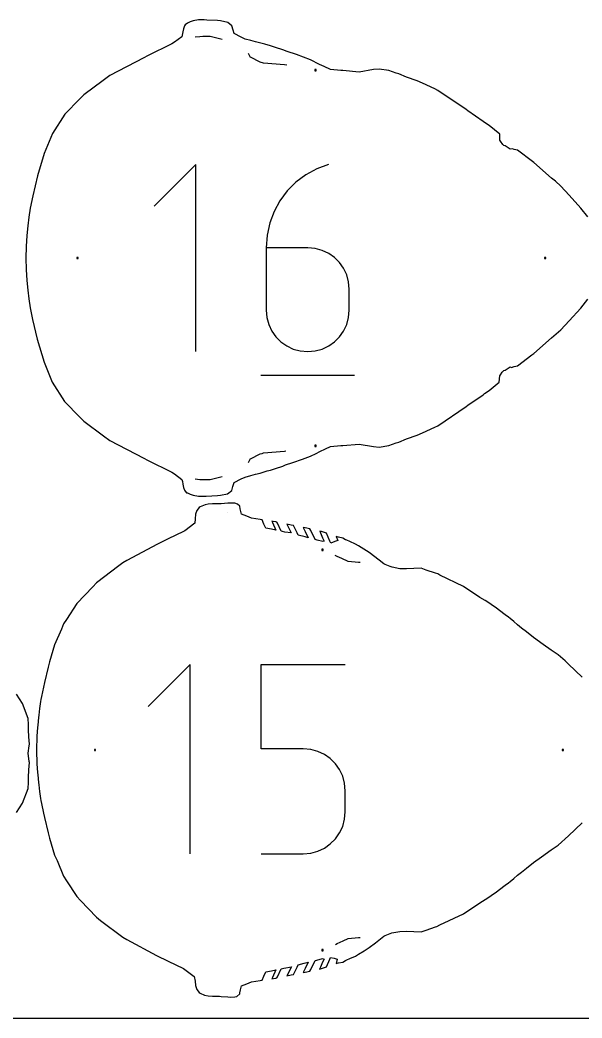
# Model space of a CAD drawing. Extents: x 0 to 90, y 0 to 90.
# Drawn here: x 26.63 to 52.22, y 0 to 45.48 of the extents above; entities that cross this region are included whole.
import ezdxf

# ---------------------------------------------------------------- set-up
doc = ezdxf.new("R2010")
doc.units = 0

msp = doc.modelspace()

# ---------------------------------------------------------------- linework, layer by layer
at = {"layer": 'annotation', "color": 1}
for p, q in [((34.82738, 44.717903), (34.611743, 44.698557)), ((34.954921, 44.729115), (34.82738, 44.717903)), ((35.291284, 44.722685), (34.954921, 44.729115)), ((35.836951, 44.592446), (35.291284, 44.722685)), ((37.113481, 43.792099), (37.030745, 43.950411)), ((37.114952, 43.788785), (37.113481, 43.792099)), ((37.131189, 43.779663), (37.114952, 43.788785)), ((37.574012, 43.55598), (37.131189, 43.779663)), ((37.721504, 43.515231), (37.574012, 43.55598)), ((38.67553, 43.429825), (37.721504, 43.515231)), ((38.77416, 43.42096), (38.67553, 43.429825)), ((34.639723, 38.89661), (32.743452, 36.999804)), ((34.639723, 30.366866), (34.639723, 38.89661)), ((40.140698, 38.69316), (39.642772, 38.419035)), ((40.683319, 38.89661), (40.140698, 38.69316)), ((40.683319, 38.89661), (40.683319, 38.89661)), ((39.642772, 38.419035), (39.194652, 38.081104)), ((39.194652, 38.081104), (38.801451, 37.686234)), ((38.801451, 37.686234), (38.468278, 37.241293)), ((38.468278, 37.241293), (38.200247, 36.753149)), ((38.200247, 36.753149), (38.002467, 36.228671)), ((38.002467, 36.228671), (37.880051, 35.674727)), ((37.880051, 35.674727), (37.83811, 35.098184)), ((37.83811, 35.098184), (37.83811, 32.263138)), ((39.732241, 35.098184), (37.83811, 35.098184)), ((40.072906, 35.067782), (39.732241, 35.098184)), ((40.393459, 34.980103), (40.072906, 35.067782)), ((40.688569, 34.840434), (40.393459, 34.980103)), ((40.952906, 34.654062), (40.688569, 34.840434)), ((41.181137, 34.426275), (40.952906, 34.654062)), ((41.36793, 34.162361), (41.181137, 34.426275)), ((41.507955, 33.867606), (41.36793, 34.162361)), ((41.59588, 33.547299), (41.507955, 33.867606)), ((41.626373, 33.206727), (41.59588, 33.547299)), ((41.626373, 32.263138), (41.626373, 33.206727)), ((41.626373, 33.206727), (41.626373, 33.206727)), ((37.83811, 32.263138), (37.83811, 32.263138)), ((37.83811, 32.263138), (37.868691, 31.9224)), ((37.868691, 31.9224), (37.956836, 31.60165)), ((41.507955, 31.60165), (41.59588, 31.9224)), ((41.59588, 31.9224), (41.626373, 32.263138)), ((37.956836, 31.60165), (38.097147, 31.306255)), ((41.36793, 31.306255), (41.507955, 31.60165)), ((38.097147, 31.306255), (38.284227, 31.041581)), ((38.284227, 31.041581), (38.512678, 30.812995)), ((40.952906, 30.812995), (41.181137, 31.041581)), ((41.181137, 31.041581), (41.36793, 31.306255)), ((38.512678, 30.812995), (38.777102, 30.625864)), ((38.777102, 30.625864), (39.072103, 30.485554)), ((39.072103, 30.485554), (39.392282, 30.397433)), ((40.072906, 30.397433), (40.393459, 30.485554)), ((40.393459, 30.485554), (40.688569, 30.625864)), ((40.688569, 30.625864), (40.952906, 30.812995)), ((39.392282, 30.397433), (39.732241, 30.366866)), ((39.732241, 30.366866), (40.072906, 30.397433)), ((39.732241, 30.366866), (39.732241, 30.366866)), ((37.600875, 29.300648), (41.865747, 29.300648)), ((37.030746, 25.313069), (37.11349, 25.471383)), ((37.11349, 25.471383), (37.115004, 25.474684)), ((37.115004, 25.474684), (37.131566, 25.484005)), ((37.131566, 25.484005), (37.574068, 25.707507)), ((37.574068, 25.707507), (37.665236, 25.731309)), ((37.665236, 25.731309), (37.721768, 25.748247)), ((37.721768, 25.748247), (38.675522, 25.833685)), ((38.675522, 25.833685), (38.737548, 25.839255)), ((34.614997, 24.564596), (34.827372, 24.545574)), ((35.291332, 24.5408), (35.837043, 24.67104)), ((34.827372, 24.545574), (34.954943, 24.534404)), ((34.954943, 24.534404), (35.291332, 24.5408)), ((36.077166, 23.052552), (36.077147, 23.052553)), ((41.074287, 21.029143), (40.988265, 21.07368)), ((41.280725, 20.933679), (41.074287, 21.029143)), ((41.569214, 20.803083), (41.280725, 20.933679)), ((42.042985, 20.761997), (41.569214, 20.803083)), ((42.11447, 20.757016), (42.042985, 20.761997)), ((34.378603, 16.108762), (32.461189, 14.190807)), ((34.378603, 7.483912), (34.378603, 16.108762)), ((37.612652, 12.267983), (37.612652, 16.108762)), ((37.612652, 16.108762), (41.443154, 16.108762)), ((39.527903, 12.267983), (37.612652, 12.267983)), ((39.871796, 12.237243), (39.527903, 12.267983)), ((40.19562, 12.148586), (39.871796, 12.237243)), ((40.493932, 12.00736), (40.19562, 12.148586)), ((40.761288, 11.81891), (40.493932, 12.00736)), ((40.992241, 11.588583), (40.761288, 11.81891)), ((41.181349, 11.321726), (40.992241, 11.588583)), ((41.323167, 11.023685), (41.181349, 11.321726)), ((41.41225, 10.699806), (41.323167, 11.023685)), ((41.443154, 10.355436), (41.41225, 10.699806)), ((41.443154, 9.401326), (41.443154, 10.355436)), ((41.443154, 10.355436), (41.443154, 10.355436)), ((41.412232, 9.05679), (41.443154, 9.401326)), ((41.181229, 8.433775), (41.323105, 8.732463)), ((41.323105, 8.732463), (41.412232, 9.05679)), ((40.992063, 8.166149), (41.181229, 8.433775)), ((40.195402, 7.603923), (40.493692, 7.745797)), ((40.493692, 7.745797), (40.761065, 7.935015)), ((40.761065, 7.935015), (40.992063, 8.166149)), ((37.612652, 7.483912), (39.527903, 7.483912)), ((39.527903, 7.483912), (39.871653, 7.514819)), ((39.527903, 7.483912), (39.527903, 7.483912)), ((39.871653, 7.514819), (40.195402, 7.603923)), ((41.569487, 3.62156), (42.042952, 3.662563)), ((42.042952, 3.662563), (42.117025, 3.667729)), ((40.992231, 3.349374), (41.074564, 3.395532)), ((41.074564, 3.395532), (41.343257, 3.515823)), ((41.343257, 3.515823), (41.569487, 3.62156))]:
    msp.add_line(p, q, dxfattribs=at)
at = {"layer": 'boundary', "color": 5}
for p, q in [((35.020763, 45.47934), (34.764911, 45.477893)), ((35.145468, 45.477384), (35.020763, 45.47934)), ((34.081634, 45.082271), (34.052703, 44.942415)), ((34.120054, 45.205319), (34.081634, 45.082271)), ((34.156595, 45.251927), (34.120054, 45.205319)), ((34.262182, 45.333615), (34.156595, 45.251927)), ((34.38427, 45.393636), (34.262182, 45.333615)), ((34.514254, 45.438754), (34.38427, 45.393636)), ((34.764911, 45.477893), (34.514254, 45.438754)), ((35.631834, 45.457649), (35.145468, 45.477384)), ((35.765324, 45.437164), (35.631834, 45.457649)), ((36.097589, 45.368516), (35.765324, 45.437164)), ((36.281759, 45.205981), (36.097589, 45.368516)), ((36.338296, 45.016475), (36.281759, 45.205981)), ((34.002555, 44.716505), (33.661896, 44.466699)), ((34.031555, 44.85542), (34.002555, 44.716505)), ((34.052703, 44.942415), (34.031555, 44.85542)), ((36.383788, 44.860459), (36.338296, 45.016475)), ((36.705233, 44.698936), (36.383788, 44.860459)), ((36.887215, 44.611408), (36.705233, 44.698936)), ((37.14736, 44.540326), (36.887215, 44.611408)), ((33.550229, 44.384234), (32.434016, 43.837568)), ((33.661896, 44.466699), (33.550229, 44.384234)), ((37.358761, 44.483703), (37.14736, 44.540326)), ((37.780041, 44.376919), (37.358761, 44.483703)), ((38.034308, 44.296102), (37.780041, 44.376919)), ((38.259198, 44.224538), (38.034308, 44.296102)), ((38.594393, 44.114159), (38.259198, 44.224538)), ((32.265343, 43.75228), (30.728876, 42.944073)), ((32.434016, 43.837568), (32.265343, 43.75228)), ((38.795704, 44.047439), (38.594393, 44.114159)), ((39.220822, 43.902721), (38.795704, 44.047439)), ((39.860047, 43.663846), (39.220822, 43.902721)), ((40.275694, 43.44862), (39.860047, 43.663846)), ((40.482149, 43.353156), (40.275694, 43.44862)), ((40.770623, 43.222528), (40.482149, 43.353156)), ((41.244392, 43.181465), (40.770623, 43.222528)), ((42.725098, 43.22053), (42.081263, 43.107671)), ((42.978196, 43.244327), (42.725098, 43.22053)), ((43.417394, 43.170518), (42.978196, 43.244327)), ((30.728876, 42.944073), (30.418106, 42.717968)), ((41.328977, 43.175552), (41.244392, 43.181465)), ((42.081263, 43.107671), (41.328977, 43.175552)), ((43.761032, 43.057668), (43.417394, 43.170518)), ((43.87294, 43.020538), (43.761032, 43.057668)), ((44.224087, 42.871866), (43.87294, 43.020538)), ((44.721599, 42.708806), (44.224087, 42.871866)), ((30.418106, 42.717968), (29.533286, 42.071447)), ((44.952819, 42.601455), (44.721599, 42.708806)), ((45.52587, 42.334618), (44.952819, 42.601455)), ((45.65215, 42.272161), (45.52587, 42.334618)), ((29.355479, 41.889052), (28.670898, 41.184455)), ((29.533286, 42.071447), (29.355479, 41.889052)), ((46.939898, 41.396835), (45.65215, 42.272161)), ((47.015166, 41.343767), (46.939898, 41.396835)), ((28.670898, 41.184455), (28.110463, 40.312737)), ((47.718445, 40.85965), (47.015166, 41.343767)), ((47.785926, 40.806607), (47.718445, 40.85965)), ((47.986507, 40.664588), (47.785926, 40.806607)), ((48.473026, 40.269978), (47.986507, 40.664588)), ((28.110463, 40.312737), (27.734671, 39.393245)), ((48.4837, 40.005626), (48.473026, 40.269978)), ((48.509137, 39.958804), (48.4837, 40.005626)), ((48.615202, 39.804429), (48.509137, 39.958804)), ((48.66209, 39.761052), (48.615202, 39.804429)), ((48.720175, 39.744605), (48.66209, 39.761052)), ((48.946672, 39.593799), (48.720175, 39.744605)), ((49.057094, 39.613152), (48.946672, 39.593799)), ((49.138138, 39.581739), (49.057094, 39.613152)), ((49.286058, 39.542338), (49.138138, 39.581739)), ((27.734671, 39.393245), (27.43118, 38.370297)), ((49.967393, 39.025149), (49.286058, 39.542338)), ((50.019384, 38.979386), (49.967393, 39.025149)), ((50.833608, 38.275499), (50.019384, 38.979386)), ((27.43118, 38.370297), (27.212691, 37.4652)), ((51.006292, 38.127001), (50.833608, 38.275499)), ((51.251796, 37.899432), (51.006292, 38.127001)), ((51.640421, 37.494864), (51.251796, 37.899432)), ((27.212691, 37.4652), (27.093053, 36.897372)), ((52.171365, 36.909297), (51.640421, 37.494864)), ((27.093053, 36.897372), (27.030881, 36.497054)), ((52.482115, 36.502526), (52.171365, 36.909297)), ((27.030881, 36.497054), (26.986281, 36.094943)), ((26.986281, 36.094943), (26.951735, 35.660213)), ((26.951735, 35.660213), (26.919195, 35.16191)), ((26.919195, 35.16191), (26.903426, 34.631775)), ((26.903426, 34.631775), (26.918833, 34.112552)), ((26.918833, 34.112552), (26.951177, 33.611208)), ((26.951177, 33.611208), (26.985869, 33.173684)), ((26.985869, 33.173684), (27.030138, 32.774036)), ((27.030138, 32.774036), (27.093033, 32.36618)), ((52.171391, 32.35421), (52.482064, 32.760888)), ((27.093033, 32.36618), (27.205356, 31.835421)), ((51.640563, 31.768766), (52.171391, 32.35421)), ((27.205356, 31.835421), (27.421098, 30.933476)), ((51.251808, 31.36406), (51.640563, 31.768766)), ((27.421098, 30.933476), (27.729723, 29.886695)), ((50.019638, 30.284306), (50.833721, 30.988079)), ((50.833721, 30.988079), (51.251808, 31.36406)), ((49.285956, 29.721082), (49.939487, 30.215007)), ((49.939487, 30.215007), (50.019638, 30.284306)), ((27.729723, 29.886695), (28.103951, 28.967424)), ((48.720225, 29.518973), (48.94661, 29.669667)), ((48.94661, 29.669667), (49.010479, 29.644073)), ((49.010479, 29.644073), (49.137945, 29.681652)), ((49.137945, 29.681652), (49.285956, 29.721082)), ((48.442935, 28.967523), (48.483772, 29.258161)), ((48.483772, 29.258161), (48.509135, 29.304805)), ((48.509135, 29.304805), (48.581248, 29.426087)), ((48.581248, 29.426087), (48.662234, 29.502571)), ((48.662234, 29.502571), (48.720225, 29.518973)), ((28.103951, 28.967424), (28.659261, 28.097238)), ((47.986703, 28.599035), (48.442935, 28.967523)), ((47.01517, 27.919715), (47.718413, 28.403805)), ((47.718413, 28.403805), (47.785946, 28.456889)), ((47.785946, 28.456889), (47.986703, 28.599035)), ((28.659261, 28.097238), (29.352258, 27.377729)), ((45.652181, 26.99133), (46.939783, 27.866563)), ((46.939783, 27.866563), (47.01517, 27.919715)), ((29.352258, 27.377729), (29.533266, 27.192048)), ((29.533266, 27.192048), (30.434026, 26.53388)), ((44.952955, 26.662085), (45.526118, 26.92898)), ((45.526118, 26.92898), (45.652181, 26.99133)), ((30.434026, 26.53388), (30.723218, 26.322818)), ((43.873081, 26.242984), (44.224333, 26.391703)), ((44.224333, 26.391703), (44.721819, 26.554763)), ((44.721819, 26.554763), (44.952955, 26.662085)), ((30.723218, 26.322818), (32.265327, 25.511206)), ((40.275995, 25.814999), (40.544708, 25.935285)), ((40.544708, 25.935285), (40.770937, 26.041032)), ((40.770937, 26.041032), (41.244405, 26.082022)), ((41.244405, 26.082022), (41.329034, 26.087941)), ((41.329034, 26.087941), (42.08129, 26.155804)), ((42.08129, 26.155804), (42.725033, 26.042957)), ((42.725033, 26.042957), (42.978169, 26.019156)), ((42.978169, 26.019156), (43.417418, 26.092964)), ((43.417418, 26.092964), (43.761128, 26.205838)), ((43.761128, 26.205838), (43.873081, 26.242984)), ((32.265327, 25.511206), (32.433879, 25.425981)), ((39.497516, 25.459826), (39.860046, 25.599623)), ((39.860046, 25.599623), (40.121181, 25.728196)), ((40.121181, 25.728196), (40.275995, 25.814999)), ((32.433879, 25.425981), (33.5502, 24.87926)), ((38.034596, 24.967443), (38.259126, 25.038893)), ((38.259126, 25.038893), (38.594338, 25.149421)), ((38.594338, 25.149421), (38.724514, 25.201339)), ((38.724514, 25.201339), (39.060669, 25.314692)), ((39.060669, 25.314692), (39.497516, 25.459826)), ((33.5502, 24.87926), (33.661836, 24.796826)), ((33.661836, 24.796826), (34.00253, 24.547018)), ((36.383885, 24.403149), (36.705268, 24.564586)), ((36.705268, 24.564586), (36.887204, 24.652059)), ((36.887204, 24.652059), (37.147409, 24.723172)), ((37.147409, 24.723172), (37.358822, 24.779771)), ((37.358822, 24.779771), (37.563021, 24.831551)), ((37.563021, 24.831551), (37.885263, 24.940301)), ((37.885263, 24.940301), (38.034596, 24.967443)), ((34.00253, 24.547018), (34.025181, 24.453942)), ((34.025181, 24.453942), (34.052681, 24.32115)), ((34.052681, 24.32115), (34.081616, 24.181268)), ((34.081616, 24.181268), (34.120044, 24.058192)), ((36.274506, 24.035279), (36.328503, 24.219073)), ((36.328503, 24.219073), (36.383885, 24.403149)), ((34.120044, 24.058192), (34.156577, 24.011561)), ((34.156577, 24.011561), (34.211678, 23.93533)), ((34.211678, 23.93533), (34.262185, 23.929863)), ((34.262185, 23.929863), (34.384275, 23.869841)), ((34.384275, 23.869841), (34.514249, 23.824724)), ((34.514249, 23.824724), (34.764912, 23.785584)), ((34.764912, 23.785584), (35.020763, 23.784136)), ((35.020763, 23.784136), (35.107685, 23.787458)), ((35.107685, 23.787458), (35.623262, 23.805369)), ((35.623262, 23.805369), (35.765324, 23.826314)), ((35.765324, 23.826314), (36.080726, 23.882438)), ((36.080726, 23.882438), (36.274506, 24.035279)), ((34.790867, 23.263828), (34.676844, 23.128509)), ((34.839096, 23.295143), (34.790867, 23.263828)), ((35.058089, 23.390427), (34.839096, 23.295143)), ((35.206487, 23.409015), (35.058089, 23.390427)), ((35.390594, 23.42648), (35.206487, 23.409015)), ((35.716089, 23.434848), (35.390594, 23.42648)), ((35.797572, 23.437125), (35.716089, 23.434848)), ((36.094195, 23.460091), (35.797572, 23.437125)), ((36.19907, 23.466636), (36.094195, 23.460091)), ((36.421382, 23.455042), (36.19907, 23.466636)), ((36.542319, 23.419068), (36.421382, 23.455042)), ((36.634204, 23.324467), (36.542319, 23.419068)), ((36.659779, 23.198412), (36.634204, 23.324467)), ((36.683282, 23.082977), (36.659779, 23.198412)), ((34.607485, 22.752108), (34.586068, 22.550768)), ((34.627075, 22.958767), (34.607485, 22.752108)), ((34.676844, 23.128509), (34.627075, 22.958767)), ((36.69762, 23.024917), (36.683282, 23.082977)), ((36.712932, 22.963123), (36.69762, 23.024917)), ((36.959429, 22.862247), (36.712932, 22.963123)), ((37.177345, 22.776248), (36.959429, 22.862247)), ((37.57257, 22.716049), (37.177345, 22.776248)), ((34.586068, 22.550768), (34.139639, 22.206433)), ((37.652696, 22.703829), (37.57257, 22.716049)), ((37.738442, 22.509636), (37.652696, 22.703829)), ((37.823122, 22.325904), (37.738442, 22.509636)), ((38.08637, 22.268921), (37.823122, 22.325904)), ((38.166578, 22.625465), (38.097119, 22.636014)), ((38.097119, 22.636014), (38.121845, 22.579244)), ((38.121845, 22.579244), (38.284021, 22.22899)), ((38.278687, 22.608367), (38.166578, 22.625465)), ((38.331387, 22.597115), (38.278687, 22.608367)), ((38.359402, 22.552642), (38.331387, 22.597115)), ((38.530429, 22.178381), (38.359402, 22.552642)), ((38.972945, 22.462293), (38.781524, 22.502662)), ((38.781524, 22.502662), (38.979792, 22.108013)), ((39.083501, 22.440582), (38.972945, 22.462293)), ((39.246858, 22.111664), (39.083501, 22.440582)), ((39.610277, 22.332883), (39.52742, 22.351619)), ((39.52742, 22.351619), (39.618248, 22.16918)), ((39.829061, 22.291894), (39.610277, 22.332883)), ((39.870886, 22.209274), (39.829061, 22.291894)), ((33.37241, 21.831003), (32.887463, 21.590742)), ((34.074099, 22.173745), (33.37241, 21.831003)), ((34.139639, 22.206433), (34.074099, 22.173745)), ((38.284021, 22.22899), (38.08637, 22.268921)), ((38.585521, 22.166642), (38.530429, 22.178381)), ((38.687256, 22.145219), (38.585521, 22.166642)), ((38.979792, 22.108013), (38.687256, 22.145219)), ((39.297651, 22.004491), (39.246858, 22.111664)), ((39.61402, 21.920255), (39.297651, 22.004491)), ((39.752688, 21.884005), (39.61402, 21.920255)), ((39.618248, 22.16918), (39.752688, 21.884005)), ((40.06469, 21.804475), (39.870886, 22.209274)), ((40.362295, 22.165595), (40.289986, 22.190433)), ((40.289986, 22.190433), (40.30792, 22.114145)), ((40.30792, 22.114145), (40.409655, 21.875933)), ((40.494302, 22.120588), (40.362295, 22.165595)), ((40.409655, 21.875933), (40.474232, 21.732987)), ((40.583872, 22.090884), (40.494302, 22.120588)), ((40.732894, 21.736202), (40.583872, 22.090884)), ((41.13127, 21.907928), (41.02802, 21.942731)), ((41.02802, 21.942731), (41.105857, 21.763239)), ((41.334331, 21.873163), (41.13127, 21.907928)), ((41.455585, 21.796584), (41.334331, 21.873163)), ((32.887463, 21.590742), (31.491684, 20.843395)), ((40.16854, 21.776947), (40.06469, 21.804475)), ((40.421577, 21.708721), (40.16854, 21.776947)), ((40.474232, 21.732987), (40.421577, 21.708721)), ((40.782167, 21.637203), (40.732894, 21.736202)), ((40.971535, 21.708759), (40.782167, 21.637203)), ((41.105857, 21.763239), (40.971535, 21.708759)), ((41.510711, 21.769481), (41.455585, 21.796584)), ((41.649306, 21.716513), (41.510711, 21.769481)), ((41.906617, 21.599875), (41.649306, 21.716513)), ((42.045993, 21.511591), (41.906617, 21.599875)), ((42.524026, 21.207617), (42.045993, 21.511591)), ((42.977729, 20.862478), (42.524026, 21.207617)), ((31.136434, 20.609732), (30.110146, 19.831198)), ((31.308325, 20.744025), (31.136434, 20.609732)), ((31.491684, 20.843395), (31.308325, 20.744025)), ((43.198418, 20.699297), (42.977729, 20.862478)), ((43.252291, 20.666312), (43.198418, 20.699297)), ((43.486533, 20.57801), (43.252291, 20.666312)), ((43.577613, 20.537342), (43.486533, 20.57801)), ((43.922739, 20.473709), (43.577613, 20.537342)), ((44.235861, 20.468521), (43.922739, 20.473709)), ((44.890731, 20.492262), (44.235861, 20.468521)), ((45.129368, 20.413894), (44.890731, 20.492262)), ((45.548435, 20.274852), (45.129368, 20.413894)), ((45.648174, 20.236735), (45.548435, 20.274852)), ((45.751336, 20.181833), (45.648174, 20.236735)), ((46.818685, 19.670136), (45.751336, 20.181833)), ((29.945775, 19.653043), (29.221929, 18.884429)), ((30.110146, 19.831198), (29.945775, 19.653043)), ((47.573217, 19.170043), (46.818685, 19.670136)), ((47.817187, 19.02815), (47.573217, 19.170043)), ((29.221929, 18.884429), (28.756159, 18.166534)), ((48.026631, 18.885968), (47.817187, 19.02815)), ((48.14922, 18.801492), (48.026631, 18.885968)), ((48.267709, 18.721238), (48.14922, 18.801492)), ((48.721835, 18.373301), (48.267709, 18.721238)), ((48.876641, 18.261228), (48.721835, 18.373301)), ((48.94177, 18.205291), (48.876641, 18.261228)), ((49.10853, 18.064489), (48.94177, 18.205291)), ((28.619623, 17.958403), (28.515305, 17.719917)), ((28.756159, 18.166534), (28.619623, 17.958403)), ((49.288929, 17.912265), (49.10853, 18.064489)), ((49.462587, 17.772516), (49.288929, 17.912265)), ((49.693491, 17.593374), (49.462587, 17.772516)), ((28.515305, 17.719917), (28.211243, 17.005841)), ((50.011307, 17.334735), (49.693491, 17.593374)), ((50.456388, 17.013757), (50.011307, 17.334735)), ((28.211243, 17.005841), (27.983101, 16.235393)), ((50.819243, 16.761792), (50.456388, 17.013757)), ((50.949053, 16.671902), (50.819243, 16.761792)), ((51.134146, 16.543142), (50.949053, 16.671902)), ((51.447332, 16.273822), (51.134146, 16.543142)), ((27.908211, 15.98117), (27.747206, 15.283783)), ((27.983101, 16.235393), (27.908211, 15.98117)), ((51.609059, 16.123909), (51.447332, 16.273822)), ((52.225811, 15.53123), (51.609059, 16.123909)), ((27.702797, 15.084127), (27.613622, 14.645348)), ((27.747206, 15.283783), (27.702797, 15.084127)), ((26.753482, 14.32908), (26.471792, 14.758707)), ((27.613622, 14.645348), (27.588038, 14.514725)), ((27.009159, 13.643227), (26.753482, 14.32908)), ((27.523829, 14.105298), (27.484102, 13.793789)), ((27.572921, 14.418233), (27.523829, 14.105298)), ((27.588038, 14.514725), (27.572921, 14.418233)), ((27.469645, 13.688462), (27.438004, 13.34748)), ((27.484102, 13.793789), (27.469645, 13.688462)), ((27.016443, 13.383243), (27.009159, 13.643227)), ((27.025238, 13.136436), (27.016443, 13.383243)), ((27.4275, 13.241287), (27.404357, 12.848262)), ((27.438004, 13.34748), (27.4275, 13.241287)), ((27.042272, 12.80987), (27.025238, 13.136436)), ((27.070407, 12.486438), (27.042272, 12.80987)), ((27.398943, 12.740325), (27.389473, 12.317857)), ((27.404357, 12.848262), (27.398943, 12.740325)), ((26.997878, 12.062744), (27.043533, 12.398027)), ((27.043533, 12.398027), (27.070407, 12.486438)), ((27.389473, 12.317857), (27.387919, 12.212312)), ((27.047994, 11.693142), (26.997878, 12.062744)), ((27.387919, 12.212312), (27.389472, 12.106768)), ((27.389472, 12.106768), (27.398935, 11.684314)), ((27.042248, 11.315595), (27.070419, 11.639587)), ((27.070419, 11.639587), (27.047994, 11.693142)), ((27.398935, 11.684314), (27.404347, 11.57641)), ((27.404347, 11.57641), (27.427501, 11.183332)), ((27.016342, 10.738093), (27.023303, 10.957962)), ((27.023303, 10.957962), (27.042248, 11.315595)), ((27.427501, 11.183332), (27.438006, 11.077113)), ((27.438006, 11.077113), (27.469642, 10.736165)), ((26.753487, 9.796358), (27.008726, 10.464116)), ((27.008726, 10.464116), (27.016342, 10.738093)), ((27.469642, 10.736165), (27.484101, 10.630815)), ((27.484101, 10.630815), (27.523818, 10.319348)), ((27.523818, 10.319348), (27.572905, 10.006438)), ((27.572905, 10.006438), (27.588027, 9.909908)), ((26.471907, 9.366836), (26.753487, 9.796358)), ((27.588027, 9.909908), (27.613621, 9.77923)), ((27.613621, 9.77923), (27.702793, 9.340467)), ((27.702793, 9.340467), (27.747224, 9.140701)), ((27.747224, 9.140701), (27.908202, 8.443411)), ((51.609182, 8.300755), (52.226053, 8.893553)), ((27.908202, 8.443411), (27.983131, 8.189058)), ((27.983131, 8.189058), (28.211233, 7.418745)), ((51.134169, 7.881428), (51.609182, 8.300755)), ((50.819344, 7.662831), (50.949121, 7.752698)), ((50.949121, 7.752698), (51.134169, 7.881428)), ((28.211233, 7.418745), (28.318228, 7.174477)), ((50.011398, 7.089885), (50.369583, 7.342439)), ((50.369583, 7.342439), (50.819344, 7.662831)), ((28.318228, 7.174477), (28.619608, 6.466182)), ((49.462605, 6.65205), (49.693499, 6.831183)), ((49.693499, 6.831183), (50.011398, 7.089885)), ((28.619608, 6.466182), (28.756215, 6.25794)), ((49.108577, 6.360102), (49.288981, 6.512331)), ((49.288981, 6.512331), (49.462605, 6.65205)), ((28.756215, 6.25794), (29.221913, 5.540149)), ((48.267835, 5.703403), (48.72233, 6.05163)), ((48.72233, 6.05163), (48.876829, 6.163483)), ((48.876829, 6.163483), (48.9418, 6.219286)), ((48.9418, 6.219286), (49.108577, 6.360102)), ((29.221913, 5.540149), (29.386937, 5.361102)), ((47.817232, 5.396431), (48.026667, 5.538609)), ((48.026667, 5.538609), (48.149283, 5.623104)), ((48.149283, 5.623104), (48.267835, 5.703403)), ((29.386937, 5.361102), (30.110122, 4.593374)), ((46.818828, 4.754492), (47.573281, 5.254548)), ((47.573281, 5.254548), (47.817232, 5.396431)), ((30.110122, 4.593374), (30.304984, 4.440852)), ((45.751573, 4.24283), (46.818828, 4.754492)), ((30.304984, 4.440852), (31.308308, 3.680544)), ((45.129398, 4.010668), (45.548461, 4.149712)), ((45.548461, 4.149712), (45.61514, 4.177208)), ((45.61514, 4.177208), (45.751573, 4.24283)), ((31.308308, 3.680544), (31.491797, 3.581103)), ((42.821726, 3.432199), (43.198731, 3.725426)), ((43.198731, 3.725426), (43.252525, 3.75836)), ((43.252525, 3.75836), (43.486499, 3.846439)), ((43.486499, 3.846439), (43.556828, 3.882053)), ((43.556828, 3.882053), (43.922921, 3.950858)), ((43.922921, 3.950858), (44.23605, 3.95604)), ((44.23605, 3.95604), (44.890716, 3.932285)), ((44.890716, 3.932285), (45.129398, 4.010668)), ((31.491797, 3.581103), (32.846516, 2.854095)), ((42.298119, 3.069307), (42.52412, 3.217012)), ((42.52412, 3.217012), (42.821726, 3.432199)), ((32.846516, 2.854095), (33.373485, 2.593021)), ((40.737021, 2.684416), (40.77268, 2.759018)), ((40.77268, 2.759018), (40.935882, 2.730024)), ((40.935882, 2.730024), (41.070997, 2.681004)), ((41.649097, 2.707943), (41.906715, 2.824716)), ((41.906715, 2.824716), (42.046194, 2.912543)), ((42.046194, 2.912543), (42.298119, 3.069307)), ((33.373485, 2.593021), (34.074142, 2.250787)), ((38.642907, 2.270363), (38.990451, 2.340003)), ((38.990451, 2.340003), (38.781574, 1.921872)), ((39.083647, 1.984424), (39.246915, 2.312952)), ((39.246915, 2.312952), (39.297641, 2.420003)), ((39.297641, 2.420003), (39.574791, 2.494069)), ((39.574791, 2.494069), (39.75265, 2.540613)), ((39.75265, 2.540613), (39.618277, 2.255445)), ((39.870926, 2.215301), (40.064722, 2.620119)), ((40.064722, 2.620119), (40.150596, 2.642667)), ((40.150596, 2.642667), (40.409368, 2.707399)), ((40.307942, 2.310582), (40.273329, 2.229768)), ((40.412076, 2.551533), (40.307942, 2.310582)), ((40.362368, 2.259041), (40.494469, 2.304033)), ((40.409368, 2.707399), (40.476966, 2.689807)), ((40.476966, 2.689807), (40.412076, 2.551533)), ((40.494469, 2.304033), (40.583909, 2.333709)), ((40.583909, 2.333709), (40.737021, 2.684416)), ((41.070997, 2.681004), (41.027981, 2.481946)), ((41.027981, 2.481946), (41.131553, 2.516891)), ((41.131553, 2.516891), (41.334811, 2.551656)), ((41.334811, 2.551656), (41.456656, 2.623553)), ((41.456656, 2.623553), (41.510787, 2.65504)), ((41.510787, 2.65504), (41.649097, 2.707943)), ((34.074142, 2.250787), (34.139621, 2.218129)), ((34.139621, 2.218129), (34.562269, 1.891338)), ((34.562269, 1.891338), (34.606923, 1.679353)), ((37.652742, 1.720741), (37.738475, 1.914995)), ((37.738475, 1.914995), (37.823107, 2.098623)), ((37.823107, 2.098623), (38.086421, 2.155664)), ((38.086421, 2.155664), (38.28401, 2.195599)), ((38.121845, 1.845564), (38.097011, 1.788546)), ((38.28401, 2.195599), (38.121845, 1.845564)), ((38.279029, 1.816297), (38.331485, 1.82749)), ((38.331485, 1.82749), (38.359484, 1.871926)), ((38.359484, 1.871926), (38.530711, 2.246357)), ((38.530711, 2.246357), (38.585767, 2.258122)), ((38.585767, 2.258122), (38.642907, 2.270363)), ((38.781574, 1.921872), (38.972949, 1.962729)), ((38.972949, 1.962729), (39.083647, 1.984424)), ((39.618277, 2.255445), (39.527406, 2.072925)), ((39.527406, 2.072925), (39.611335, 2.090247)), ((39.611335, 2.090247), (39.829294, 2.131859)), ((39.829294, 2.131859), (39.870926, 2.215301)), ((40.273329, 2.229768), (40.362368, 2.259041)), ((34.606923, 1.679353), (34.623318, 1.477564)), ((34.623318, 1.477564), (34.676844, 1.296043)), ((36.687609, 1.339242), (36.71293, 1.461433)), ((36.71293, 1.461433), (36.959434, 1.562302)), ((36.959434, 1.562302), (37.177344, 1.648306)), ((37.177344, 1.648306), (37.572589, 1.708518)), ((37.572589, 1.708518), (37.652742, 1.720741)), ((38.097011, 1.788546), (38.166808, 1.7992)), ((38.166808, 1.7992), (38.279029, 1.816297)), ((34.676844, 1.296043), (34.790867, 1.160724)), ((34.790867, 1.160724), (34.839096, 1.129409)), ((34.839096, 1.129409), (35.039847, 1.03664)), ((35.039847, 1.03664), (35.206487, 1.015536)), ((35.206487, 1.015536), (35.390594, 0.998071)), ((35.390594, 0.998071), (35.716099, 0.989704)), ((35.716099, 0.989704), (35.79756, 0.987428)), ((35.79756, 0.987428), (36.094219, 0.964453)), ((36.094219, 0.964453), (36.199059, 0.957909)), ((36.199059, 0.957909), (36.421395, 0.9695)), ((36.421395, 0.9695), (36.506081, 0.97396)), ((36.506081, 0.97396), (36.634198, 1.10008)), ((36.634198, 1.10008), (36.646581, 1.150764)), ((36.646581, 1.150764), (36.673216, 1.280836)), ((36.673216, 1.280836), (36.687609, 1.339242))]:
    msp.add_line(p, q, dxfattribs=at)
at = {"layer": 'frame', "color": 5}
msp.add_line((0, 0), (90, 0), dxfattribs=at)
at = {"layer": 'hole', "color": 5}
for p, q in [((40.117683, 43.219332), (40.060533, 43.219332)), ((40.060533, 43.219332), (40.060533, 43.162182)), ((40.117683, 43.162182), (40.117683, 43.219332)), ((40.060533, 43.162182), (40.117683, 43.162182)), ((29.279649, 34.660311), (29.222499, 34.660311)), ((29.222499, 34.660311), (29.222499, 34.603161)), ((29.222499, 34.603161), (29.279649, 34.603161)), ((29.279649, 34.603161), (29.279649, 34.660311)), ((50.573447, 34.660311), (50.516297, 34.660311)), ((50.516297, 34.660311), (50.516297, 34.603161)), ((50.516297, 34.603161), (50.573447, 34.603161)), ((50.573447, 34.603161), (50.573447, 34.660311)), ((40.117683, 26.101294), (40.060533, 26.101294)), ((40.060533, 26.101294), (40.060533, 26.044144)), ((40.060533, 26.044144), (40.117683, 26.044144)), ((40.117683, 26.044144), (40.117683, 26.101294)), ((40.433473, 21.364007), (40.376323, 21.364007)), ((40.376323, 21.364007), (40.376323, 21.306857)), ((40.376323, 21.306857), (40.433473, 21.306857)), ((40.433473, 21.306857), (40.433473, 21.364007)), ((30.078219, 12.240848), (30.021069, 12.240848)), ((30.021069, 12.240848), (30.021069, 12.183698)), ((30.021069, 12.183698), (30.078219, 12.183698)), ((30.078219, 12.183698), (30.078219, 12.240848)), ((51.372017, 12.240848), (51.314867, 12.240848)), ((51.314867, 12.240848), (51.314867, 12.183698)), ((51.314867, 12.183698), (51.372017, 12.183698)), ((51.372017, 12.183698), (51.372017, 12.240848)), ((40.433473, 3.117697), (40.376323, 3.117697)), ((40.376323, 3.117697), (40.376323, 3.060547)), ((40.376323, 3.060547), (40.433473, 3.060547)), ((40.433473, 3.060547), (40.433473, 3.117697))]:
    msp.add_line(p, q, dxfattribs=at)

doc.saveas('drawing.dxf')
